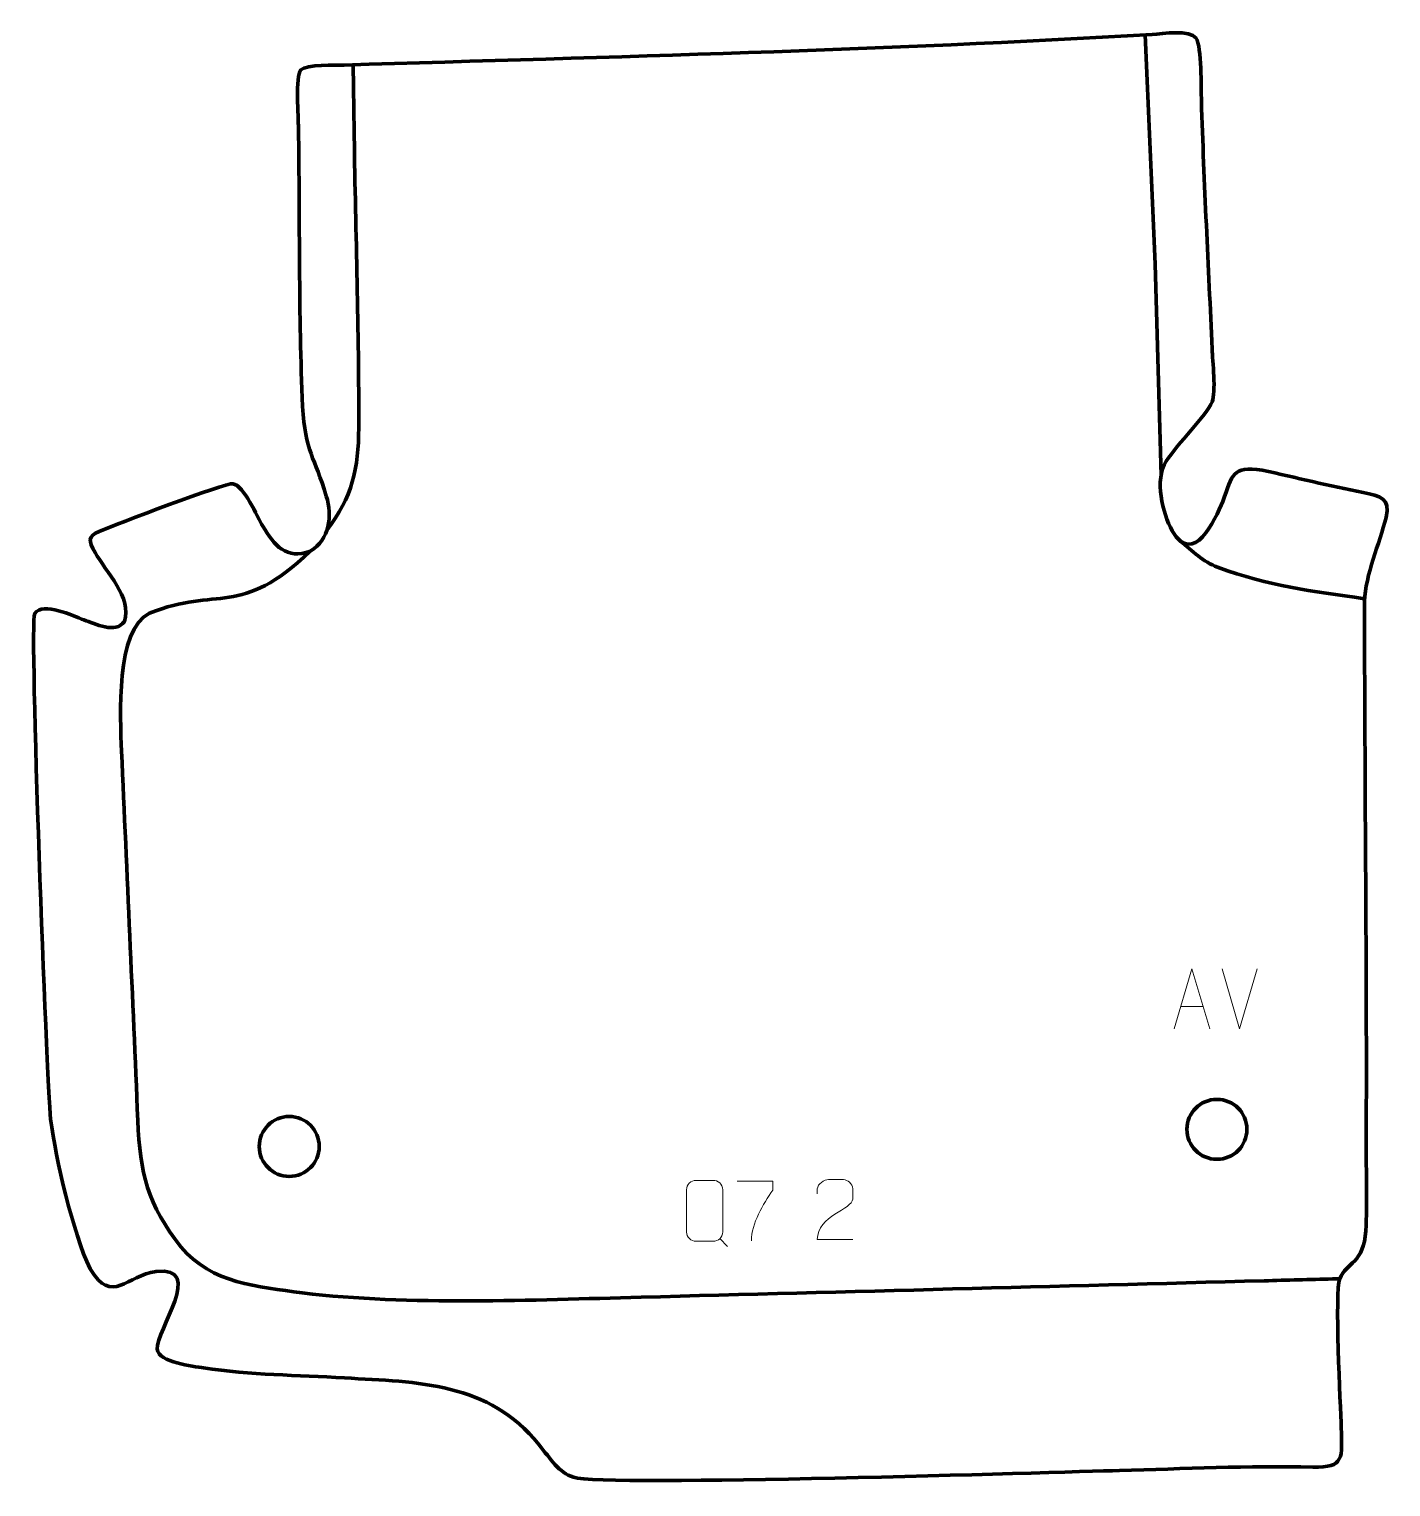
# Model space of a CAD drawing. Header units: millimetres. Extents: x -547 to 21, y 90 to 698.
import ezdxf

# ---------------------------------------------------------------- set-up
doc = ezdxf.new("R2010")
doc.units = ezdxf.units.MM
doc.header["$MEASUREMENT"] = 0
doc.layers.add('layer 2', color=7, linetype='Continuous')
doc.layers.add('layer 3', color=7, linetype='Continuous')

msp = doc.modelspace()

# ---------------------------------------------------------------- linework, layer by layer
at = {"layer": 'layer 2', "color": 142, "lineweight": 200}
for centre in [(-51.8917, 239.137), (-438.7129, 231.9933)]:
    msp.add_ellipse(centre, major_axis=(0, 12.5), ratio=1, dxfattribs=at)
at = {"layer": 'layer 2', "color": 142, "lineweight": 158}
for points, knots in [([(-75.2174, 511.7097), (-75.2174, 511.7097), (-77.6841, 599.7648), (-77.6841, 599.7648), (-77.6841, 599.7648), (-77.6841, 599.7648), (-81.8859, 695.3997), (-81.8859, 695.3997)], [0, 0, 0, 0, 0.33333333, 0.33333333, 0.33333333, 0.33333333, 1, 1, 1, 1]), ([(-412.0546, 682.9171), (-411.914, 672.9468), (-411.7734, 662.9764), (-411.6327, 653.0061), (-411.6327, 653.0061), (-411.0407, 612.5536), (-409.6191, 572.0173), (-409.7389, 531.5694), (-409.7389, 531.5694), (-409.7888, 514.7183), (-412.4632, 502.5326), (-422.9633, 489.0305)], [0, 0, 0, 0, 0.25, 0.25, 0.25, 0.25, 0.5, 0.5, 0.5, 0.5, 1, 1, 1, 1]), ([(-429.9394, 480.1352), (-459.2606, 452.1362), (-468.5288, 465.6727), (-496.9573, 454.3029), (-496.9573, 454.3029), (-511.2778, 447.4792), (-509.1547, 410.9033), (-508.6494, 396.8269), (-508.6494, 396.8269), (-506.3512, 345.4935), (-504.0228, 294.1668), (-501.8634, 242.8255), (-501.8634, 242.8255), (-500.9364, 220.7745), (-497.8454, 207.7534), (-483.8976, 190.1731), (-483.8976, 190.1731), (-470.8079, 174.6553), (-451.9668, 173.5937), (-433.2759, 170.9567), (-433.2759, 170.9567), (-388.5032, 165.6036), (-337.26, 167.9584), (-291.9967, 169.1507), (-291.9967, 169.1507), (-205.4107, 171.4322), (-118.8248, 173.7134), (-32.2388, 175.9947), (-32.2388, 175.9947), (-22.7294, 176.2453), (-13.2199, 176.4958), (-3.7105, 176.7464), (-3.7105, 176.7464), (-3.7105, 176.7464), (-0.7075, 176.8255), (-0.7075, 176.8255)], [0, 0, 0, 0, 0.1, 0.1, 0.1, 0.1, 0.2, 0.2, 0.2, 0.2, 0.3, 0.3, 0.3, 0.3, 0.4, 0.4, 0.4, 0.4, 0.5, 0.5, 0.5, 0.5, 0.6, 0.6, 0.6, 0.6, 0.7, 0.7, 0.7, 0.7, 0.8, 0.8, 0.8, 0.8, 1, 1, 1, 1]), ([(9.6756, 460.326), (-12.9763, 463.7039), (-29.6544, 465.3739), (-51.6088, 473.4564), (-51.6088, 473.4564), (-57.6684, 475.6872), (-62.1267, 480.3004), (-67.1723, 484.3979)], [0, 0, 0, 0, 0.33333333, 0.33333333, 0.33333333, 0.33333333, 1, 1, 1, 1])]:
    msp.add_open_spline(points, degree=3, knots=knots, dxfattribs=at)
at = {"layer": 'layer 3', "color": 242, "lineweight": 158}
msp.add_open_spline([(-415.79, 682.8034), (-419.3906, 682.6936), (-431.6071, 683.1942), (-433.8886, 680.781), (-433.8886, 680.781), (-436.2492, 678.2842), (-434.9205, 660.9057), (-434.8563, 656.5722), (-434.8563, 656.5722), (-434.2884, 618.193), (-434.8467, 578.6621), (-433.179, 540.4716), (-433.179, 540.4716), (-432.0019, 521.5479), (-428.1912, 519.4893), (-423.2568, 503.1259), (-423.2568, 503.1259), (-420.7492, 494.8101), (-421.7881, 485.034), (-429.9394, 480.1352), (-429.9394, 480.1352), (-439.9863, 476.5897), (-444.7644, 482.3149), (-449.757, 490.5802), (-449.757, 490.5802), (-452.1915, 494.6106), (-457.567, 507.504), (-462.2443, 508.2998), (-462.2443, 508.2998), (-465.1681, 508.7972), (-511.5925, 491.1096), (-517.9231, 488.4195), (-517.9231, 488.4195), (-522.8654, 486.3194), (-522.4038, 484.5199), (-519.6988, 479.644), (-519.6988, 479.644), (-515.2064, 471.546), (-504.0587, 460.7314), (-507.4764, 450.8654), (-507.4764, 450.8654), (-511.0229, 445.5193), (-519.7376, 449.8848), (-524.3476, 451.5129), (-524.3476, 451.5129), (-528.9151, 453.2164), (-541.2337, 459.1163), (-544.8525, 454.212), (-544.8525, 454.212), (-547.17, 449.3864), (-539.78, 259.7465), (-538.2384, 243.361), (-538.2384, 243.361), (-536.0144, 226.6151), (-528.9344, 195.9572), (-521.7703, 180.9872), (-521.7703, 180.9872), (-512.5506, 165.5671), (-506.3465, 178.4352), (-494.2294, 179.8724), (-494.2294, 179.8724), (-473.4048, 182.3424), (-494.475, 155.2494), (-493.739, 147.4393), (-493.739, 147.4393), (-493.2162, 141.8918), (-478.6622, 140.3329), (-474.4497, 139.6885), (-474.4497, 139.6885), (-454.9505, 136.7061), (-435.2753, 136.6723), (-415.6686, 135.5007), (-415.6686, 135.5007), (-385.0005, 133.7209), (-355.5812, 133.8092), (-334.6142, 107.7082), (-334.6142, 107.7082), (-329.5969, 101.4624), (-326.2332, 96.1271), (-320.2588, 94.0681), (-320.2588, 94.0681), (-307.3943, 90.0899), (-118.2979, 96.2265), (-92.4966, 96.8979), (-92.4966, 96.8979), (-65.6472, 97.606), (-38.7748, 98.9605), (-11.9157, 98.3181), (-11.9157, 98.3181), (1.4411, 97.9987), (0.247, 102.271), (-0.0843, 114.665), (-0.0843, 114.665), (-0.3889, 124.0464), (-2.8311, 171.8802), (-0.7075, 176.8255), (-0.7075, 176.8255), (2.2596, 183.7351), (9.3585, 183.3479), (10.2059, 196.8039), (10.2059, 196.8039), (10.8348, 208.4709), (10.2616, 221.5995), (10.3253, 233.5065), (10.3253, 233.5065), (10.6238, 289.3799), (10.0184, 345.5651), (9.8377, 401.4735), (9.8377, 401.4735), (9.7757, 420.7017), (9.5811, 440.0182), (9.6116, 459.233), (9.6116, 459.233), (10.096, 470.3354), (15.8662, 483.3963), (18.5969, 494.2496), (18.5969, 494.2496), (20.6189, 502.2862), (16.2001, 503.0927), (9.0471, 504.5575), (9.0471, 504.5575), (-5.1711, 507.4909), (-18.9229, 510.7891), (-33.0382, 513.9723), (-33.0382, 513.9723), (-45.9048, 515.7343), (-45.1554, 512.1057), (-49.4518, 500.9186), (-49.4518, 500.9186), (-52.7144, 493.135), (-61.7099, 473.424), (-70.5507, 488.5992), (-70.5507, 488.5992), (-74.6414, 496.2474), (-78.0359, 509.8132), (-73.0584, 517.6193), (-73.0584, 517.6193), (-68.4513, 524.8445), (-56.2826, 536.6801), (-53.9268, 542.3845), (-53.9268, 542.3845), (-52.2292, 546.4951), (-53.7033, 559.4104), (-53.9185, 564.418), (-53.9185, 564.418), (-55.3969, 598.8011), (-57.3353, 633.5587), (-58.3802, 667.908), (-58.3802, 667.908), (-58.5365, 673.045), (-58.1923, 690.4591), (-60.5936, 693.9575), (-60.5936, 693.9575), (-63.2194, 697.7827), (-74.5346, 695.8325), (-78.8426, 695.5783), (-78.8426, 695.5783), (-190.1199, 689.0124), (-304.3039, 686.2038), (-415.79, 682.8034)], degree=3, knots=[0, 0, 0, 0, 0.02439024, 0.02439024, 0.02439024, 0.02439024, 0.04878049, 0.04878049, 0.04878049, 0.04878049, 0.07317073, 0.07317073, 0.07317073, 0.07317073, 0.09756098, 0.09756098, 0.09756098, 0.09756098, 0.12195122, 0.12195122, 0.12195122, 0.12195122, 0.14634146, 0.14634146, 0.14634146, 0.14634146, 0.17073171, 0.17073171, 0.17073171, 0.17073171, 0.19512195, 0.19512195, 0.19512195, 0.19512195, 0.2195122, 0.2195122, 0.2195122, 0.2195122, 0.24390244, 0.24390244, 0.24390244, 0.24390244, 0.26829268, 0.26829268, 0.26829268, 0.26829268, 0.29268293, 0.29268293, 0.29268293, 0.29268293, 0.31707317, 0.31707317, 0.31707317, 0.31707317, 0.34146341, 0.34146341, 0.34146341, 0.34146341, 0.36585366, 0.36585366, 0.36585366, 0.36585366, 0.3902439, 0.3902439, 0.3902439, 0.3902439, 0.41463415, 0.41463415, 0.41463415, 0.41463415, 0.43902439, 0.43902439, 0.43902439, 0.43902439, 0.46341463, 0.46341463, 0.46341463, 0.46341463, 0.48780488, 0.48780488, 0.48780488, 0.48780488, 0.51219512, 0.51219512, 0.51219512, 0.51219512, 0.53658537, 0.53658537, 0.53658537, 0.53658537, 0.56097561, 0.56097561, 0.56097561, 0.56097561, 0.58536585, 0.58536585, 0.58536585, 0.58536585, 0.6097561, 0.6097561, 0.6097561, 0.6097561, 0.63414634, 0.63414634, 0.63414634, 0.63414634, 0.65853659, 0.65853659, 0.65853659, 0.65853659, 0.68292683, 0.68292683, 0.68292683, 0.68292683, 0.70731707, 0.70731707, 0.70731707, 0.70731707, 0.73170732, 0.73170732, 0.73170732, 0.73170732, 0.75609756, 0.75609756, 0.75609756, 0.75609756, 0.7804878, 0.7804878, 0.7804878, 0.7804878, 0.80487805, 0.80487805, 0.80487805, 0.80487805, 0.82926829, 0.82926829, 0.82926829, 0.82926829, 0.85365854, 0.85365854, 0.85365854, 0.85365854, 0.87804878, 0.87804878, 0.87804878, 0.87804878, 0.90243902, 0.90243902, 0.90243902, 0.90243902, 0.92682927, 0.92682927, 0.92682927, 0.92682927, 0.95121951, 0.95121951, 0.95121951, 0.95121951, 1, 1, 1, 1], dxfattribs=at)
at = {"layer": 'layer 3', "color": 250, "lineweight": 9}
for points, knots in [([(-69.7844, 281.0667), (-69.7844, 281.0667), (-62.4134, 306.0202), (-62.4134, 306.0202), (-62.4134, 306.0202), (-62.4134, 306.0202), (-54.8435, 281.0667), (-54.8435, 281.0667)], [0, 0, 0, 0, 0.33333333, 0.33333333, 0.33333333, 0.33333333, 1, 1, 1, 1]), ([(-269.092, 217.8613), (-266.7242, 217.8613), (-264.3562, 217.8613), (-261.9882, 217.8613), (-261.9882, 217.8613), (-260.0064, 217.8975), (-257.9791, 216.379), (-257.952, 213.8974), (-257.952, 213.8974), (-257.9523, 208.0468), (-257.9523, 202.1959), (-257.952, 196.3445), (-257.952, 196.3445), (-258.0942, 193.9792), (-259.8017, 192.4729), (-261.9882, 192.4619), (-261.9882, 192.4619), (-264.3622, 192.4624), (-266.736, 192.4624), (-269.1095, 192.4619), (-269.1095, 192.4619), (-271.0694, 192.3547), (-273.0772, 194.2732), (-273.0657, 196.3269), (-273.0657, 196.3269), (-273.0654, 202.2009), (-273.0654, 208.0747), (-273.0657, 213.9481), (-273.0657, 213.9481), (-273.0614, 216.1247), (-271.2832, 217.875), (-269.092, 217.8613)], [0, 0, 0, 0, 0.11111111, 0.11111111, 0.11111111, 0.11111111, 0.22222222, 0.22222222, 0.22222222, 0.22222222, 0.33333333, 0.33333333, 0.33333333, 0.33333333, 0.44444444, 0.44444444, 0.44444444, 0.44444444, 0.55555556, 0.55555556, 0.55555556, 0.55555556, 0.66666667, 0.66666667, 0.66666667, 0.66666667, 0.77777778, 0.77777778, 0.77777778, 0.77777778, 1, 1, 1, 1]), ([(-251.9167, 217.5868), (-251.9167, 217.5868), (-237.1006, 217.5868), (-237.1006, 217.5868), (-237.1006, 217.5868), (-237.1009, 216.3372), (-237.1009, 215.0876), (-237.1006, 213.8378), (-237.1006, 213.8378), (-241.095, 207.8407), (-246.0102, 200.0071), (-246.0102, 192.6283)], [0, 0, 0, 0, 0.25, 0.25, 0.25, 0.25, 0.5, 0.5, 0.5, 0.5, 1, 1, 1, 1]), ([(-203.7842, 193.201), (-208.6986, 193.2013), (-213.613, 193.2013), (-218.5271, 193.201), (-218.5271, 193.201), (-218.5271, 203.1333), (-203.8761, 205.7745), (-203.7842, 210.0848), (-203.7842, 210.0848), (-203.7845, 211.5089), (-203.7845, 212.9326), (-203.7842, 214.3559), (-203.7842, 214.3559), (-203.8011, 216.433), (-205.9239, 218.1578), (-207.5949, 218.1751), (-207.5949, 218.1751), (-209.6681, 218.1747), (-211.741, 218.1747), (-213.8134, 218.1751), (-213.8134, 218.1751), (-215.6355, 218.1916), (-218.4602, 216.3995), (-218.5271, 214.3059), (-218.5271, 214.3059), (-218.5271, 214.3059), (-218.5271, 212.2511), (-218.5271, 212.2511)], [0, 0, 0, 0, 0.125, 0.125, 0.125, 0.125, 0.25, 0.25, 0.25, 0.25, 0.375, 0.375, 0.375, 0.375, 0.5, 0.5, 0.5, 0.5, 0.625, 0.625, 0.625, 0.625, 0.75, 0.75, 0.75, 0.75, 1, 1, 1, 1])]:
    msp.add_open_spline(points, degree=3, knots=knots, dxfattribs=at)
for points in [[(-42.4249, 281.0594), (-42.4249, 281.0594), (-49.7467, 306.013), (-49.7467, 306.013)], [(-35.103, 306.013), (-35.103, 306.013), (-42.4248, 281.0594), (-42.4248, 281.0594)], [(-67.0618, 290.3161), (-67.0618, 290.3161), (-57.5661, 290.3161), (-57.5661, 290.3161)], [(-259.1619, 193.5599), (-259.1619, 193.5599), (-255.9517, 190.353), (-255.9517, 190.353)]]:
    msp.add_open_spline(points, degree=3, dxfattribs=at)

doc.saveas('drawing.dxf')
